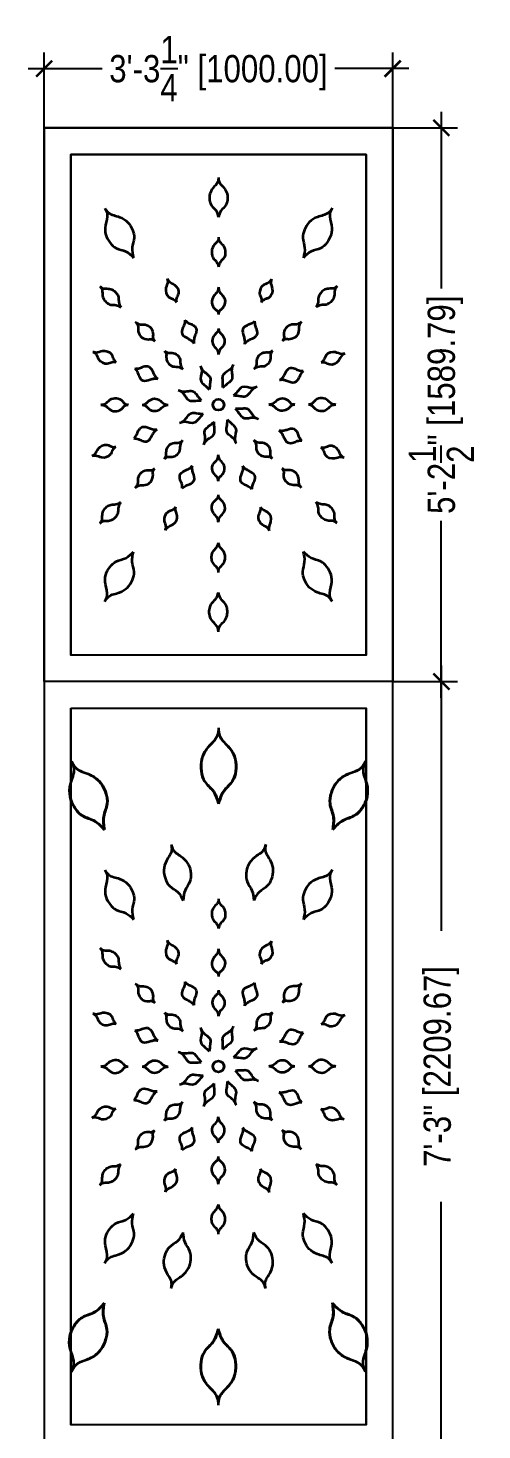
# Model space of a CAD drawing. Header units: inches. Extents: x -109431 to 29005, y -34715 to -1756.
# Drawn here: x -47546.2 to -47495, y -12815.2 to -12656.7 of the extents above; entities that cross this region are included whole.
import ezdxf

# ---------------------------------------------------------------- set-up
doc = ezdxf.new("R2010")
doc.units = ezdxf.units.IN
doc.header["$LTSCALE"] = 0.05
doc.header["$MEASUREMENT"] = 0
doc.header["$PDMODE"] = 3
doc.header["$PDSIZE"] = -4
doc.linetypes.add('ACAD_ISO03W100', pattern=[30, 12, -18])
doc.linetypes.add('DASHED2', pattern=[0.375, 0.25, -0.125])
doc.layers.get('Defpoints').update_dxf_attribs({"linetype": 'DASHED2'})
doc.layers.add('Flooring Layout', color=7, linetype='Continuous')
doc.layers.add('WALL', color=7, linetype='Continuous', lineweight=35)
doc.styles.add('9-128OF1-4', font='ARIALN.TTF', dxfattribs={"height": 3.0792})
doc.dimstyles.new('DIM 1-4', dxfattribs={"dimtxt": 3.0792, "dimasz": 1.82, "dimexe": 1.82, "dimexo": 0, "dimgap": 0.09, "dimtad": 0, "dimzin": 0, "dimdsep": 46, "dimlunit": 4, "dimtxsty": '9-128OF1-4', "dimblk": 'ARCHTICK', "dimcen": 1.8125, "dimdle": 1.82, "dimclrd": 8, "dimclre": 8, "dimadec": 0, "dimazin": 0, "dimtfac": 1, "dimtofl": 0, "dimtmove": 0, "dimatfit": 3, "dimldrblk": 'OPEN90', "dimfxl": 1, "dimtolj": 1, "dimtzin": 0, "dimlwd": -1, "dimarcsym": 0})

# ---------------------------------------------------------------- blocks, each defined once
blk = doc.blocks.new('*U1006')
at = {"layer": 'WALL', "ltscale": 50}
blk.add_circle((0.63, 0.63), 0.629, dxfattribs=at)
blk = doc.blocks.new('*U1007')
at = {"layer": 'WALL', "color": 0, "linetype": 'ByBlock', "lineweight": -2, "transparency": 16777216}
for p, rotation in [((-35051.03, -10742.76), 59.99999999999999), ((-35050.41, -10742.13), 120), ((-35051.49, -10741.04), 240), ((-35052.12, -10741.67), 299.9999999999998), ((-35050.64, -10741.27), 180)]:
    blk.add_blockref('*U1006', p, dxfattribs=dict(at, rotation=rotation))
blk.add_blockref('*U1006', (-35051.89, -10742.53), dxfattribs=at)
blk = doc.blocks.new('*U1000')
at = {"layer": 'WALL', "ltscale": 50}
for points in [[(0, 1.48), (-0.08, 1.11), (-0.35, 0.83), (-0.67, 0.26), (-0.57, -0.44), (-0.11, -1.02), (0, -1.48)], [(0, 1.48), (0.09, 1.11), (0.34, 0.83), (0.67, 0.27), (0.58, -0.44), (0.11, -1.02), (0, -1.48)]]:
    blk.add_spline(points, degree=3, dxfattribs=at)
blk = doc.blocks.new('*U1001')
at = {"layer": 'WALL', "color": 0, "linetype": 'ByBlock', "lineweight": -2, "transparency": 16777216}
blk.add_blockref('*U1000', (-62311.17, -19088.89), dxfattribs=at)
for p, rotation in [((-62316.23, -19090.99), 44.99999999999999), ((-62306.11, -19090.98), 314.9999999999999), ((-62318.32, -19096.05), 89.99999999999997), ((-62304.01, -19096.04), 269.9999999999999), ((-62316.23, -19101.1), 135), ((-62306.11, -19101.1), 225), ((-62311.17, -19103.2), 180)]:
    blk.add_blockref('*U1000', p, dxfattribs=dict(at, rotation=rotation))
blk = doc.blocks.new('*U1002')
at = {"layer": 'WALL', "ltscale": 50}
for points in [[(-0.5, 1.34), (-0.36, 0.82), (-0.44, -0.4), (-0.09, -0.79), (0.5, -1.34)], [(-0.5, 1.34), (-0.26, 0.86), (0.6, -0.01), (0.59, -0.54), (0.5, -1.34)]]:
    blk.add_spline(points, degree=3, dxfattribs=at)
blk = doc.blocks.new('*U1003')
at = {"layer": 'WALL', "color": 0, "linetype": 'ByBlock', "lineweight": -2, "transparency": 16777216}
blk.add_blockref('*U1002', (-72057.61, -22079.44), dxfattribs=at)
for p, rotation in [((-72055.01, -22079.25), 314.9999999999999), ((-72059.32, -22081.42), 45.00000000000001), ((-72053.03, -22080.96), 270), ((-72052.84, -22083.56), 225), ((-72059.13, -22084.03), 90), ((-72057.15, -22085.73), 135), ((-72054.55, -22085.54), 180)]:
    blk.add_blockref('*U1002', p, dxfattribs=dict(at, rotation=rotation))
blk = doc.blocks.new('*U1004')
at = {"layer": 'WALL', "ltscale": 50}
for points in [[(0.58, 1.29), (0.16, 0.99), (-0.27, 0.83), (-0.74, 0.41), (-0.64, -0.43), (-0.54, -0.86), (-0.53, -1.11), (-0.57, -1.29)], [(0.58, 1.29), (0.64, 0.77), (0.81, 0.35), (0.81, -0.28), (0.12, -0.77), (-0.27, -0.98), (-0.46, -1.15), (-0.57, -1.29)]]:
    blk.add_spline(points, degree=3, dxfattribs=at)
blk = doc.blocks.new('*U1005')
at = {"layer": 'WALL', "color": 0, "linetype": 'ByBlock', "lineweight": -2, "transparency": 16777216}
for p, rotation in [((-43305.29, -13262.21), 44.99999999999996), ((-43310.15, -13266.95), 89.99999999999997), ((-43293.78, -13267.16), 315.0000000000001), ((-43310.24, -13273.73), 135), ((-43293.87, -13273.94), 269.9999999999999), ((-43305.51, -13278.59), 180), ((-43298.73, -13278.68), 225.0000000000001)]:
    blk.add_blockref('*U1004', p, dxfattribs=dict(at, rotation=rotation))
blk.add_blockref('*U1004', (-43298.51, -13262.3), dxfattribs=at)
blk = doc.blocks.new('*U1008')
at = {"layer": 'WALL', "ltscale": 50}
for points in [[(0, 1.55), (-0.11, 1.06), (-0.55, 0.53), (-0.74, -0.22), (-0.36, -0.92), (-0.08, -1.2), (0, -1.55)], [(0, 1.55), (0.11, 1.06), (0.55, 0.53), (0.74, -0.22), (0.36, -0.92), (0.08, -1.2), (0, -1.55)]]:
    blk.add_spline(points, degree=3, dxfattribs=at)
blk = doc.blocks.new('*U1009')
at = {"layer": 'WALL', "color": 0, "linetype": 'ByBlock', "lineweight": -2, "transparency": 16777216}
blk.add_blockref('*U1008', (-39404.14, -12064.16), dxfattribs=at)
for p, rotation in [((-39412.43, -12067.6), 45), ((-39395.84, -12067.6), 315), ((-39415.87, -12075.89), 90), ((-39392.41, -12075.89), 270), ((-39412.43, -12084.19), 135), ((-39395.84, -12084.19), 224.9999999999999), ((-39404.14, -12087.63), 180)]:
    blk.add_blockref('*U1008', p, dxfattribs=dict(at, rotation=rotation))
blk = doc.blocks.new('*U1010')
at = {"layer": 'WALL', "ltscale": 50}
for points in [[(-0.54, 1.34), (-0.48, 0.99), (-0.69, 0.28), (-0.35, -0.75), (-0.07, -0.9), (0.34, -1.14), (0.49, -1.34)], [(-0.54, 1.34), (-0.35, 1.04), (0.28, 0.65), (0.72, -0.34), (0.61, -0.64), (0.47, -1.09), (0.49, -1.34)]]:
    blk.add_spline(points, degree=3, dxfattribs=at)
blk = doc.blocks.new('*U1011')
at = {"layer": 'WALL', "color": 0, "linetype": 'ByBlock', "lineweight": -2, "transparency": 16777216}
blk.add_blockref('*U1010', (-35056.51, -10728.98), dxfattribs=at)
for p, rotation in [((-35045.84, -10729.05), 315.0000000000001), ((-35064.11, -10736.47), 45.00000000000003), ((-35038.34, -10736.65), 270), ((-35064.19, -10747.15), 90.00000000000001), ((-35038.41, -10747.33), 225), ((-35056.69, -10754.75), 135), ((-35046.02, -10754.82), 180)]:
    blk.add_blockref('*U1010', p, dxfattribs=dict(at, rotation=rotation))
blk = doc.blocks.new('*U1031')
at = {"layer": 'WALL', "ltscale": 50}
blk.add_circle((0.63, 0.63), 0.629, dxfattribs=at)
blk = doc.blocks.new('*U1032')
at = {"layer": 'WALL', "color": 0, "linetype": 'ByBlock', "lineweight": -2, "transparency": 16777216}
for p, rotation in [((-35051.03, -10742.76), 59.99999999999999), ((-35050.41, -10742.13), 120), ((-35051.49, -10741.04), 240), ((-35052.12, -10741.67), 299.9999999999998), ((-35050.64, -10741.27), 180)]:
    blk.add_blockref('*U1031', p, dxfattribs=dict(at, rotation=rotation))
blk.add_blockref('*U1031', (-35051.89, -10742.53), dxfattribs=at)
blk = doc.blocks.new('*U1037')
at = {"layer": 'WALL', "ltscale": 50}
for points in [[(0, 1.48), (-0.08, 1.11), (-0.35, 0.83), (-0.67, 0.26), (-0.57, -0.44), (-0.11, -1.02), (0, -1.48)], [(0, 1.48), (0.09, 1.11), (0.34, 0.83), (0.67, 0.27), (0.58, -0.44), (0.11, -1.02), (0, -1.48)]]:
    blk.add_spline(points, degree=3, dxfattribs=at)
blk = doc.blocks.new('*U1038')
at = {"layer": 'WALL', "color": 0, "linetype": 'ByBlock', "lineweight": -2, "transparency": 16777216}
blk.add_blockref('*U1037', (-62311.17, -19088.89), dxfattribs=at)
for p, rotation in [((-62316.23, -19090.99), 44.99999999999999), ((-62306.11, -19090.98), 314.9999999999999), ((-62318.32, -19096.05), 89.99999999999997), ((-62304.01, -19096.04), 269.9999999999999), ((-62316.23, -19101.1), 135), ((-62306.11, -19101.1), 225), ((-62311.17, -19103.2), 180)]:
    blk.add_blockref('*U1037', p, dxfattribs=dict(at, rotation=rotation))
blk = doc.blocks.new('*U1027')
at = {"layer": 'WALL', "ltscale": 50}
for points in [[(-0.5, 1.34), (-0.36, 0.82), (-0.44, -0.4), (-0.09, -0.79), (0.5, -1.34)], [(-0.5, 1.34), (-0.26, 0.86), (0.6, -0.01), (0.59, -0.54), (0.5, -1.34)]]:
    blk.add_spline(points, degree=3, dxfattribs=at)
blk = doc.blocks.new('*U1028')
at = {"layer": 'WALL', "color": 0, "linetype": 'ByBlock', "lineweight": -2, "transparency": 16777216}
blk.add_blockref('*U1027', (-72057.61, -22079.44), dxfattribs=at)
for p, rotation in [((-72055.01, -22079.25), 314.9999999999999), ((-72059.32, -22081.42), 45.00000000000001), ((-72053.03, -22080.96), 270), ((-72052.84, -22083.56), 225), ((-72059.13, -22084.03), 90), ((-72057.15, -22085.73), 135), ((-72054.55, -22085.54), 180)]:
    blk.add_blockref('*U1027', p, dxfattribs=dict(at, rotation=rotation))
blk = doc.blocks.new('*U1029')
at = {"layer": 'WALL', "ltscale": 50}
for points in [[(0.58, 1.29), (0.16, 0.99), (-0.27, 0.83), (-0.74, 0.41), (-0.64, -0.43), (-0.54, -0.86), (-0.53, -1.11), (-0.57, -1.29)], [(0.58, 1.29), (0.64, 0.77), (0.81, 0.35), (0.81, -0.28), (0.12, -0.77), (-0.27, -0.98), (-0.46, -1.15), (-0.57, -1.29)]]:
    blk.add_spline(points, degree=3, dxfattribs=at)
blk = doc.blocks.new('*U1030')
at = {"layer": 'WALL', "color": 0, "linetype": 'ByBlock', "lineweight": -2, "transparency": 16777216}
for p, rotation in [((-43305.29, -13262.21), 44.99999999999996), ((-43310.15, -13266.95), 89.99999999999997), ((-43293.78, -13267.16), 315.0000000000001), ((-43310.24, -13273.73), 135), ((-43293.87, -13273.94), 269.9999999999999), ((-43305.51, -13278.59), 180), ((-43298.73, -13278.68), 225.0000000000001)]:
    blk.add_blockref('*U1029', p, dxfattribs=dict(at, rotation=rotation))
blk.add_blockref('*U1029', (-43298.51, -13262.3), dxfattribs=at)
blk = doc.blocks.new('*U1033')
at = {"layer": 'WALL', "ltscale": 50}
for points in [[(0, 1.55), (-0.11, 1.06), (-0.55, 0.53), (-0.74, -0.22), (-0.36, -0.92), (-0.08, -1.2), (0, -1.55)], [(0, 1.55), (0.11, 1.06), (0.55, 0.53), (0.74, -0.22), (0.36, -0.92), (0.08, -1.2), (0, -1.55)]]:
    blk.add_spline(points, degree=3, dxfattribs=at)
blk = doc.blocks.new('*U1034')
at = {"layer": 'WALL', "color": 0, "linetype": 'ByBlock', "lineweight": -2, "transparency": 16777216}
blk.add_blockref('*U1033', (-39404.14, -12064.16), dxfattribs=at)
for p, rotation in [((-39412.43, -12067.6), 45), ((-39395.84, -12067.6), 315), ((-39415.87, -12075.89), 90), ((-39392.41, -12075.89), 270), ((-39412.43, -12084.19), 135), ((-39395.84, -12084.19), 224.9999999999999), ((-39404.14, -12087.63), 180)]:
    blk.add_blockref('*U1033', p, dxfattribs=dict(at, rotation=rotation))
blk = doc.blocks.new('*U1035')
at = {"layer": 'WALL', "ltscale": 50}
for points in [[(-0.54, 1.34), (-0.48, 0.99), (-0.69, 0.28), (-0.35, -0.75), (-0.07, -0.9), (0.34, -1.14), (0.49, -1.34)], [(-0.54, 1.34), (-0.35, 1.04), (0.28, 0.65), (0.72, -0.34), (0.61, -0.64), (0.47, -1.09), (0.49, -1.34)]]:
    blk.add_spline(points, degree=3, dxfattribs=at)
blk = doc.blocks.new('*U1036')
at = {"layer": 'WALL', "color": 0, "linetype": 'ByBlock', "lineweight": -2, "transparency": 16777216}
blk.add_blockref('*U1035', (-35056.51, -10728.98), dxfattribs=at)
for p, rotation in [((-35045.84, -10729.05), 315.0000000000001), ((-35064.11, -10736.47), 45.00000000000003), ((-35038.34, -10736.65), 270), ((-35064.19, -10747.15), 90.00000000000001), ((-35038.41, -10747.33), 225), ((-35056.69, -10754.75), 135), ((-35046.02, -10754.82), 180)]:
    blk.add_blockref('*U1035', p, dxfattribs=dict(at, rotation=rotation))
blk = doc.blocks.new('_ArchTick')
at = {"color": 0, "const_width": 0.15}
blk.add_lwpolyline([(-0.5, -0.5), (0.5, 0.5)], dxfattribs=at)
blk = doc.blocks.new('*D1051')
at = {"layer": 'Defpoints', "color": 0, "ltscale": 50, "transparency": 16777216}
for p in [(-47505.03, -12661.3), (-47544.4, -12670.85), (-47505.03, -12670.85)]:
    blk.add_point(p, dxfattribs=at)
at = {"layer": 'Flooring Layout', "color": 8, "linetype": 'ACAD_ISO03W100', "lineweight": -2, "ltscale": 50, "transparency": 16777216}
for p, q in [((-47544.4, -12670.85), (-47544.4, -12659.48)), ((-47505.03, -12670.85), (-47505.03, -12659.48))]:
    blk.add_line(p, q, dxfattribs=at)
at = {"layer": 'Flooring Layout', "color": 8, "linetype": 'ACAD_ISO03W100', "ltscale": 50, "transparency": 16777216}
for p, q in [((-47546.22, -12661.3), (-47536.94, -12661.3)), ((-47503.21, -12661.3), (-47512.48, -12661.3))]:
    blk.add_line(p, q, dxfattribs=at)
at = {"layer": 'Flooring Layout', "color": 8, "ltscale": 50, "transparency": 16777216, "xscale": 1.82, "yscale": 1.82, "zscale": 1.82, "rotation": 180}
blk.add_blockref('_ArchTick', (-47544.4, -12661.3), dxfattribs=at)
at = {"layer": 'Flooring Layout', "color": 8, "ltscale": 50, "transparency": 16777216, "xscale": 1.82, "yscale": 1.82, "zscale": 1.82}
blk.add_blockref('_ArchTick', (-47505.03, -12661.3), dxfattribs=at)
at = {"layer": 'Flooring Layout', "color": 0, "ltscale": 50, "transparency": 16777216, "insert": (-47524.71, -12661.3), "char_height": 3.0792, "attachment_point": 5, "style": '9-128OF1-4', "bg_fill": 3, "box_fill_scale": 1.25, "bg_fill_color": 256, "bg_fill_true_color": 13158600, "bg_fill_transparency": 0}
blk.add_mtext('\\A1;3\'-3{\\H1x;\\S1/4;}" [1000.00]', dxfattribs=at)
blk = doc.blocks.new('_Open90')
at = {"color": 0, "linetype": 'ByBlock', "lineweight": -2}
for p, q in [((0, 0), (-1, 0)), ((-0.5, 0.5), (0, 0)), ((0, 0), (-0.5, -0.5))]:
    blk.add_line(p, q, dxfattribs=at)
blk = doc.blocks.new('*D1052')
at = {"layer": 'Defpoints', "color": 0, "ltscale": 50, "transparency": 16777216}
for p in [(-47505.03, -12667.99), (-47505.03, -12730.58), (-47499.54, -12730.58)]:
    blk.add_point(p, dxfattribs=at)
at = {"layer": 'Flooring Layout', "color": 8, "linetype": 'ACAD_ISO03W100', "ltscale": 50, "transparency": 16777216}
for p, q in [((-47499.54, -12666.17), (-47499.54, -12687.09)), ((-47499.54, -12732.4), (-47499.54, -12711.48))]:
    blk.add_line(p, q, dxfattribs=at)
at = {"layer": 'Flooring Layout', "color": 8, "linetype": 'ACAD_ISO03W100', "lineweight": -2, "ltscale": 50, "transparency": 16777216}
for p, q in [((-47505.03, -12667.99), (-47497.72, -12667.99)), ((-47505.03, -12730.58), (-47497.72, -12730.58))]:
    blk.add_line(p, q, dxfattribs=at)
at = {"layer": 'Flooring Layout', "color": 8, "ltscale": 50, "transparency": 16777216, "xscale": 1.82, "yscale": 1.82, "zscale": 1.82}
for p, rotation in [((-47499.54, -12667.99), 90), ((-47499.54, -12730.58), 270)]:
    blk.add_blockref('_ArchTick', p, dxfattribs=dict(at, rotation=rotation))
at = {"layer": 'Flooring Layout', "color": 0, "ltscale": 50, "transparency": 16777216, "insert": (-47499.54, -12699.29), "char_height": 3.0792, "attachment_point": 5, "rotation": 90, "style": '9-128OF1-4', "bg_fill": 3, "box_fill_scale": 1.25, "bg_fill_color": 256, "bg_fill_true_color": 13158600, "bg_fill_transparency": 0}
blk.add_mtext('\\A1;5\'-2{\\H1x;\\S1/2;}" [1589.79]', dxfattribs=at)
blk = doc.blocks.new('*D1053')
at = {"layer": 'Defpoints', "color": 0, "ltscale": 50, "transparency": 16777216}
for p in [(-47505.03, -12730.58), (-47505.03, -12817.58), (-47499.54, -12817.58)]:
    blk.add_point(p, dxfattribs=at)
at = {"layer": 'Flooring Layout', "color": 8, "linetype": 'ACAD_ISO03W100', "ltscale": 50, "transparency": 16777216}
for p, q in [((-47499.54, -12728.76), (-47499.54, -12762.82)), ((-47499.54, -12819.4), (-47499.54, -12785.34))]:
    blk.add_line(p, q, dxfattribs=at)
at = {"layer": 'Flooring Layout', "color": 8, "linetype": 'ACAD_ISO03W100', "lineweight": -2, "ltscale": 50, "transparency": 16777216}
for p, q in [((-47505.03, -12730.58), (-47497.72, -12730.58)), ((-47505.03, -12817.58), (-47497.72, -12817.58))]:
    blk.add_line(p, q, dxfattribs=at)
at = {"layer": 'Flooring Layout', "color": 8, "ltscale": 50, "transparency": 16777216, "xscale": 1.82, "yscale": 1.82, "zscale": 1.82}
for p, rotation in [((-47499.54, -12730.58), 90), ((-47499.54, -12817.58), 270)]:
    blk.add_blockref('_ArchTick', p, dxfattribs=dict(at, rotation=rotation))
at = {"layer": 'Flooring Layout', "color": 0, "ltscale": 50, "transparency": 16777216, "insert": (-47499.54, -12774.08), "char_height": 3.0792, "attachment_point": 5, "rotation": 90, "style": '9-128OF1-4', "bg_fill": 3, "box_fill_scale": 1.25, "bg_fill_color": 256, "bg_fill_true_color": 13158600, "bg_fill_transparency": 0}
blk.add_mtext('\\A1;7\'-3" [2209.67]', dxfattribs=at)

msp = doc.modelspace()

# ---------------------------------------------------------------- linework, layer by layer
at = {"layer": 'Flooring Layout', "ltscale": 50}
msp.add_line((-47544.39759, -12667.99344), (-47544.39759, -12914.82344), dxfattribs=at)
for points in [[(-47505.02759, -12667.99344), (-47544.39759, -12667.99344), (-47544.39759, -12914.82344), (-47505.02759, -12914.82344)], [(-47544.39759, -12667.99344), (-47505.02759, -12667.99344), (-47505.02759, -12730.58344), (-47544.39759, -12730.58344)], [(-47541.39759, -12670.99344), (-47508.02759, -12670.99344), (-47508.02759, -12727.58344), (-47541.39759, -12727.58344)], [(-47541.39759, -12733.58344), (-47508.02759, -12733.58344), (-47508.02759, -12814.57844), (-47541.39759, -12814.57844)]]:
    msp.add_lwpolyline(points, close=True, dxfattribs=at)
for points in [[(-47508.02759, -12727.58344), (-47508.02759, -12670.99344), (-47541.39759, -12670.99344), (-47541.39759, -12727.58344)], [(-47541.39759, -12733.58344), (-47541.39759, -12814.57844)], [(-47508.02759, -12814.57844), (-47508.02759, -12733.58344)]]:
    msp.add_lwpolyline(points, dxfattribs=at)
at = {"layer": 'WALL', "ltscale": 50}
for points in [[(-47524.71259, -12673.61917), (-47524.77486, -12674.08102), (-47525.34363, -12674.79901), (-47525.68159, -12675.45768), (-47525.7083, -12676.15937), (-47525.5039, -12676.75446), (-47524.98826, -12677.3495), (-47524.71259, -12678.07284)], [(-47524.71259, -12673.61917), (-47524.64664, -12674.08051), (-47524.07218, -12674.79395), (-47523.72899, -12675.44992), (-47523.6967, -12676.15137), (-47523.89636, -12676.74807), (-47524.40725, -12677.34719), (-47524.71259, -12678.07284)], [(-47537.54723, -12677.0582), (-47537.28972, -12677.68542), (-47537.48406, -12679.00381), (-47537.43072, -12680.07957), (-47536.95394, -12680.9831), (-47536.26351, -12681.58421), (-47535.18096, -12681.95884), (-47534.30743, -12682.66969)], [(-47537.54723, -12677.0582), (-47537.12853, -12677.5915), (-47535.88574, -12678.07253), (-47534.97616, -12678.64938), (-47534.42521, -12679.5097), (-47534.2427, -12680.40676), (-47534.45059, -12681.53328), (-47534.30743, -12682.66969)], [(-47511.87795, -12677.0582), (-47512.29664, -12677.5915), (-47513.53943, -12678.07253), (-47514.44901, -12678.64938), (-47514.99996, -12679.5097), (-47515.18247, -12680.40676), (-47514.97458, -12681.53328), (-47515.11774, -12682.66969)], [(-47511.87795, -12677.0582), (-47512.13545, -12677.68542), (-47511.94112, -12679.00381), (-47511.99445, -12680.07957), (-47512.47123, -12680.9831), (-47513.16167, -12681.58421), (-47514.24421, -12681.95884), (-47515.11774, -12682.66969)], [(-47524.71259, -12680.34061), (-47524.75943, -12680.688), (-47525.18723, -12681.22803), (-47525.44142, -12681.72345), (-47525.46151, -12682.25122), (-47525.30777, -12682.69882), (-47524.91994, -12683.14638), (-47524.71259, -12683.69043)], [(-47524.71259, -12680.34061), (-47524.66298, -12680.68761), (-47524.2309, -12681.22423), (-47523.97278, -12681.71761), (-47523.94849, -12682.24521), (-47524.09866, -12682.69401), (-47524.48293, -12683.14464), (-47524.71259, -12683.69043)], [(-47538.11073, -12685.8903), (-47537.89821, -12686.16906), (-47537.81885, -12686.85342), (-47537.64827, -12687.38348), (-47537.28929, -12687.77088), (-47536.86408, -12687.97867), (-47536.27337, -12688.0209), (-47535.74204, -12688.25899)], [(-47538.11073, -12685.8903), (-47537.83028, -12686.1006), (-47537.14532, -12686.17451), (-47536.61392, -12686.34087), (-47536.22368, -12686.69676), (-47536.01251, -12687.1203), (-47535.96559, -12687.71066), (-47535.74204, -12688.25899)], [(-47511.31445, -12685.8903), (-47511.52696, -12686.16906), (-47511.60632, -12686.85342), (-47511.7769, -12687.38348), (-47512.13588, -12687.77088), (-47512.56109, -12687.97867), (-47513.1518, -12688.0209), (-47513.68313, -12688.25899)], [(-47511.31445, -12685.8903), (-47511.59489, -12686.1006), (-47512.27986, -12686.17451), (-47512.81125, -12686.34087), (-47513.20149, -12686.69676), (-47513.41266, -12687.1203), (-47513.45958, -12687.71066), (-47513.68313, -12688.25899)], [(-47538.11073, -12712.68658), (-47537.83197, -12712.47407), (-47537.14761, -12712.39471), (-47536.61755, -12712.22413), (-47536.23015, -12711.86515), (-47536.02236, -12711.43994), (-47535.98013, -12710.84923), (-47535.74204, -12710.3179)], [(-47538.11073, -12712.68658), (-47537.90043, -12712.40614), (-47537.82652, -12711.72117), (-47537.66016, -12711.18978), (-47537.30427, -12710.79954), (-47536.88073, -12710.58837), (-47536.29037, -12710.54145), (-47535.74204, -12710.3179)], [(-47511.31445, -12712.68658), (-47511.59321, -12712.47407), (-47512.27757, -12712.39471), (-47512.80762, -12712.22413), (-47513.19502, -12711.86515), (-47513.40281, -12711.43994), (-47513.44504, -12710.84923), (-47513.68313, -12710.3179)], [(-47511.31445, -12712.68658), (-47511.52474, -12712.40614), (-47511.59865, -12711.72117), (-47511.76501, -12711.18978), (-47512.1209, -12710.79954), (-47512.54444, -12710.58837), (-47513.1348, -12710.54145), (-47513.68313, -12710.3179)], [(-47537.54723, -12721.51869), (-47537.28972, -12720.89146), (-47537.48406, -12719.57308), (-47537.43072, -12718.49732), (-47536.95394, -12717.59379), (-47536.26351, -12716.99267), (-47535.18096, -12716.61805), (-47534.30743, -12715.9072)], [(-47537.54723, -12721.51869), (-47537.12853, -12720.98538), (-47535.88574, -12720.50436), (-47534.97616, -12719.9275), (-47534.42521, -12719.06719), (-47534.2427, -12718.17012), (-47534.45059, -12717.04361), (-47534.30743, -12715.9072)], [(-47524.71259, -12718.23628), (-47524.76219, -12717.88928), (-47525.19427, -12717.35266), (-47525.45239, -12716.85928), (-47525.47668, -12716.33168), (-47525.32651, -12715.88287), (-47524.94224, -12715.43225), (-47524.71259, -12714.88645)], [(-47524.71259, -12718.23628), (-47524.66574, -12717.88889), (-47524.23795, -12717.34886), (-47523.98375, -12716.85344), (-47523.96366, -12716.32567), (-47524.1174, -12715.87807), (-47524.50524, -12715.43051), (-47524.71259, -12714.88645)], [(-47511.87795, -12721.51869), (-47512.29664, -12720.98538), (-47513.53943, -12720.50436), (-47514.44901, -12719.9275), (-47514.99996, -12719.06719), (-47515.18247, -12718.17012), (-47514.97458, -12717.04361), (-47515.11774, -12715.9072)], [(-47511.87795, -12721.51869), (-47512.13545, -12720.89146), (-47511.94112, -12719.57308), (-47511.99445, -12718.49732), (-47512.47123, -12717.59379), (-47513.16167, -12716.99267), (-47514.24421, -12716.61805), (-47515.11774, -12715.9072)], [(-47524.71259, -12724.95772), (-47524.77854, -12724.49638), (-47525.35299, -12723.78294), (-47525.69618, -12723.12697), (-47525.72847, -12722.42552), (-47525.52881, -12721.82882), (-47525.01792, -12721.2297), (-47524.71259, -12720.50405)], [(-47524.71259, -12724.95772), (-47524.65031, -12724.49587), (-47524.08154, -12723.77788), (-47523.74359, -12723.11921), (-47523.71687, -12722.41752), (-47523.92127, -12721.82243), (-47524.43691, -12721.22739), (-47524.71259, -12720.50405)], [(-47524.71259, -12735.78942), (-47524.84028, -12736.68267), (-47525.95254, -12738.06404), (-47526.61701, -12739.33412), (-47526.67953, -12740.69227), (-47526.29296, -12741.8476), (-47525.30377, -12743.0076), (-47524.71259, -12744.41261)], [(-47524.71259, -12735.78942), (-47524.83317, -12736.68366), (-47525.93442, -12738.07383), (-47526.58876, -12739.34915), (-47526.64048, -12740.70775), (-47526.24473, -12741.85997), (-47525.24635, -12743.01208), (-47524.71259, -12744.41261)], [(-47524.71259, -12735.78942), (-47524.5849, -12736.68267), (-47523.47263, -12738.06404), (-47522.80816, -12739.33412), (-47522.74564, -12740.69227), (-47523.13221, -12741.8476), (-47524.1214, -12743.0076), (-47524.71259, -12744.41261)], [(-47524.71259, -12735.78942), (-47524.592, -12736.68366), (-47523.49076, -12738.07383), (-47522.83641, -12739.34915), (-47522.78469, -12740.70775), (-47523.18044, -12741.85997), (-47524.17882, -12743.01208), (-47524.71259, -12744.41261)], [(-47541.32774, -12739.58172), (-47541.05522, -12740.44192), (-47541.45798, -12742.16908), (-47541.50558, -12743.60168), (-47540.97263, -12744.85246), (-47540.12306, -12745.72565), (-47538.72853, -12746.34159), (-47537.58628, -12747.35094)], [(-47541.32774, -12739.58172), (-47541.04838, -12740.43972), (-47541.4374, -12742.17003), (-47541.47361, -12743.60297), (-47540.93073, -12744.84947), (-47540.07424, -12745.71587), (-47538.67485, -12746.3207), (-47537.58628, -12747.35094)], [(-47541.32774, -12739.58172), (-47540.82513, -12740.33111), (-47539.22366, -12741.09308), (-47538.07392, -12741.94908), (-47537.42831, -12743.14561), (-47537.27533, -12744.35425), (-47537.66325, -12745.82857), (-47537.58628, -12747.35094)], [(-47541.32774, -12739.58172), (-47540.8311, -12740.33509), (-47539.23574, -12741.10977), (-47538.09285, -12741.97489), (-47537.45678, -12743.1765), (-47537.31341, -12744.38633), (-47537.71304, -12745.85752), (-47537.58628, -12747.35094)], [(-47508.09743, -12739.58172), (-47508.60005, -12740.33111), (-47510.20151, -12741.09308), (-47511.35125, -12741.94908), (-47511.99686, -12743.14561), (-47512.14984, -12744.35425), (-47511.76193, -12745.82857), (-47511.83889, -12747.35094)], [(-47508.09743, -12739.58172), (-47508.59407, -12740.33509), (-47510.18943, -12741.10977), (-47511.33232, -12741.97489), (-47511.96839, -12743.1765), (-47512.11176, -12744.38633), (-47511.71213, -12745.85752), (-47511.83889, -12747.35094)], [(-47508.09743, -12739.58172), (-47508.37679, -12740.43972), (-47507.98777, -12742.17003), (-47507.95156, -12743.60297), (-47508.49444, -12744.84947), (-47509.35093, -12745.71587), (-47510.75032, -12746.3207), (-47511.83889, -12747.35094)], [(-47508.09743, -12739.58172), (-47508.36995, -12740.44192), (-47507.96719, -12742.16908), (-47507.91959, -12743.60168), (-47508.45254, -12744.85246), (-47509.30211, -12745.72565), (-47510.69664, -12746.34159), (-47511.83889, -12747.35094)], [(-47530.04953, -12748.9751), (-47529.99845, -12749.6512), (-47530.59068, -12750.84501), (-47530.87238, -12751.8846), (-47530.69814, -12752.89124), (-47530.22726, -12753.67629), (-47529.31346, -12754.36711), (-47528.70235, -12755.3131)], [(-47530.04953, -12748.9751), (-47529.81613, -12749.61169), (-47528.78281, -12750.45322), (-47528.096, -12751.28291), (-47527.83787, -12752.27138), (-47527.94151, -12753.18093), (-47528.48733, -12754.18807), (-47528.70235, -12755.3131)], [(-47519.37564, -12748.9751), (-47519.60905, -12749.61169), (-47520.64236, -12750.45322), (-47521.32917, -12751.28291), (-47521.5873, -12752.27138), (-47521.48367, -12753.18093), (-47520.93784, -12754.18807), (-47520.72283, -12755.3131)], [(-47519.37564, -12748.9751), (-47519.42672, -12749.6512), (-47518.83449, -12750.84501), (-47518.55279, -12751.8846), (-47518.72703, -12752.89124), (-47519.19792, -12753.67629), (-47520.11171, -12754.36711), (-47520.72283, -12755.3131)], [(-47537.54723, -12751.8532), (-47537.28972, -12752.48042), (-47537.48406, -12753.79881), (-47537.43072, -12754.87457), (-47536.95394, -12755.7781), (-47536.26351, -12756.37921), (-47535.18096, -12756.75384), (-47534.30743, -12757.46469)], [(-47537.54723, -12751.8532), (-47537.12853, -12752.3865), (-47535.88574, -12752.86753), (-47534.97616, -12753.44438), (-47534.42521, -12754.3047), (-47534.2427, -12755.20176), (-47534.45059, -12756.32828), (-47534.30743, -12757.46469)], [(-47511.87795, -12751.8532), (-47512.29664, -12752.3865), (-47513.53943, -12752.86753), (-47514.44901, -12753.44438), (-47514.99996, -12754.3047), (-47515.18247, -12755.20176), (-47514.97458, -12756.32828), (-47515.11774, -12757.46469)], [(-47511.87795, -12751.8532), (-47512.13545, -12752.48042), (-47511.94112, -12753.79881), (-47511.99445, -12754.87457), (-47512.47123, -12755.7781), (-47513.16167, -12756.37921), (-47514.24421, -12756.75384), (-47515.11774, -12757.46469)], [(-47524.71259, -12755.13561), (-47524.75943, -12755.483), (-47525.18723, -12756.02303), (-47525.44142, -12756.51845), (-47525.46151, -12757.04622), (-47525.30777, -12757.49382), (-47524.91994, -12757.94138), (-47524.71259, -12758.48543)], [(-47524.71259, -12755.13561), (-47524.66298, -12755.48261), (-47524.2309, -12756.01923), (-47523.97278, -12756.51261), (-47523.94849, -12757.04021), (-47524.09866, -12757.48901), (-47524.48293, -12757.93964), (-47524.71259, -12758.48543)], [(-47538.11073, -12760.6853), (-47537.89821, -12760.96406), (-47537.81885, -12761.64842), (-47537.64827, -12762.17848), (-47537.28929, -12762.56588), (-47536.86408, -12762.77367), (-47536.27337, -12762.8159), (-47535.74204, -12763.05399)], [(-47538.11073, -12760.6853), (-47537.83028, -12760.8956), (-47537.14532, -12760.96951), (-47536.61392, -12761.13587), (-47536.22368, -12761.49176), (-47536.01251, -12761.9153), (-47535.96559, -12762.50566), (-47535.74204, -12763.05399)], [(-47538.11073, -12787.48158), (-47537.83197, -12787.26907), (-47537.14761, -12787.18971), (-47536.61755, -12787.01913), (-47536.23015, -12786.66015), (-47536.02236, -12786.23494), (-47535.98013, -12785.64423), (-47535.74204, -12785.1129)], [(-47538.11073, -12787.48158), (-47537.90043, -12787.20114), (-47537.82652, -12786.51617), (-47537.66016, -12785.98478), (-47537.30427, -12785.59454), (-47536.88073, -12785.38337), (-47536.29037, -12785.33645), (-47535.74204, -12785.1129)], [(-47511.31445, -12787.48158), (-47511.59321, -12787.26907), (-47512.27757, -12787.18971), (-47512.80762, -12787.01913), (-47513.19502, -12786.66015), (-47513.40281, -12786.23494), (-47513.44504, -12785.64423), (-47513.68313, -12785.1129)], [(-47511.31445, -12787.48158), (-47511.52474, -12787.20114), (-47511.59865, -12786.51617), (-47511.76501, -12785.98478), (-47512.1209, -12785.59454), (-47512.54444, -12785.38337), (-47513.1348, -12785.33645), (-47513.68313, -12785.1129)], [(-47537.54723, -12796.31369), (-47537.28972, -12795.68646), (-47537.48406, -12794.36808), (-47537.43072, -12793.29232), (-47536.95394, -12792.38879), (-47536.26351, -12791.78767), (-47535.18096, -12791.41305), (-47534.30743, -12790.7022)], [(-47537.54723, -12796.31369), (-47537.12853, -12795.78038), (-47535.88574, -12795.29936), (-47534.97616, -12794.7225), (-47534.42521, -12793.86219), (-47534.2427, -12792.96512), (-47534.45059, -12791.83861), (-47534.30743, -12790.7022)], [(-47537.54723, -12796.31369), (-47537.28972, -12795.68646), (-47537.48406, -12794.36808), (-47537.43072, -12793.29232), (-47536.95394, -12792.38879), (-47536.26351, -12791.78767), (-47535.18096, -12791.41305), (-47534.30743, -12790.7022)], [(-47537.54723, -12796.31369), (-47537.12853, -12795.78038), (-47535.88574, -12795.29936), (-47534.97616, -12794.7225), (-47534.42521, -12793.86219), (-47534.2427, -12792.96512), (-47534.45059, -12791.83861), (-47534.30743, -12790.7022)], [(-47524.71259, -12793.03128), (-47524.76219, -12792.68428), (-47525.19427, -12792.14766), (-47525.45239, -12791.65428), (-47525.47668, -12791.12668), (-47525.32651, -12790.67787), (-47524.94224, -12790.22725), (-47524.71259, -12789.68145)], [(-47524.71259, -12793.03128), (-47524.66574, -12792.68389), (-47524.23795, -12792.14386), (-47523.98375, -12791.64844), (-47523.96366, -12791.12067), (-47524.1174, -12790.67307), (-47524.50524, -12790.22551), (-47524.71259, -12789.68145)], [(-47511.87795, -12796.31369), (-47512.29664, -12795.78038), (-47513.53943, -12795.29936), (-47514.44901, -12794.7225), (-47514.99996, -12793.86219), (-47515.18247, -12792.96512), (-47514.97458, -12791.83861), (-47515.11774, -12790.7022)], [(-47511.87795, -12796.31369), (-47512.29664, -12795.78038), (-47513.53943, -12795.29936), (-47514.44901, -12794.7225), (-47514.99996, -12793.86219), (-47515.18247, -12792.96512), (-47514.97458, -12791.83861), (-47515.11774, -12790.7022)], [(-47511.87795, -12796.31369), (-47512.13545, -12795.68646), (-47511.94112, -12794.36808), (-47511.99445, -12793.29232), (-47512.47123, -12792.38879), (-47513.16167, -12791.78767), (-47514.24421, -12791.41305), (-47515.11774, -12790.7022)], [(-47511.87795, -12796.31369), (-47512.13545, -12795.68646), (-47511.94112, -12794.36808), (-47511.99445, -12793.29232), (-47512.47123, -12792.38879), (-47513.16167, -12791.78767), (-47514.24421, -12791.41305), (-47515.11774, -12790.7022)], [(-47530.04953, -12799.19179), (-47529.99845, -12798.51569), (-47530.59068, -12797.32188), (-47530.87238, -12796.28229), (-47530.69814, -12795.27565), (-47530.22726, -12794.4906), (-47529.31346, -12793.79978), (-47528.70235, -12792.85379)], [(-47530.04953, -12799.19179), (-47529.81613, -12798.5552), (-47528.78281, -12797.71367), (-47528.096, -12796.88398), (-47527.83787, -12795.89551), (-47527.94151, -12794.98596), (-47528.48733, -12793.97882), (-47528.70235, -12792.85379)], [(-47519.37564, -12799.19179), (-47519.60905, -12798.5552), (-47520.64236, -12797.71367), (-47521.32917, -12796.88398), (-47521.5873, -12795.89551), (-47521.48367, -12794.98596), (-47520.93784, -12793.97882), (-47520.72283, -12792.85379)], [(-47519.37564, -12799.19179), (-47519.42672, -12798.51569), (-47518.83449, -12797.32188), (-47518.55279, -12796.28229), (-47518.72703, -12795.27565), (-47519.19792, -12794.4906), (-47520.11171, -12793.79978), (-47520.72283, -12792.85379)], [(-47541.32774, -12808.58517), (-47541.05522, -12807.72497), (-47541.45798, -12805.99781), (-47541.50558, -12804.5652), (-47540.97263, -12803.31443), (-47540.12306, -12802.44124), (-47538.72853, -12801.8253), (-47537.58628, -12800.81594)], [(-47541.32774, -12808.58517), (-47541.04838, -12807.72716), (-47541.4374, -12805.99686), (-47541.47361, -12804.56392), (-47540.93073, -12803.31742), (-47540.07424, -12802.45101), (-47538.67485, -12801.84619), (-47537.58628, -12800.81594)], [(-47541.32774, -12808.58517), (-47540.8311, -12807.8318), (-47539.23574, -12807.05712), (-47538.09285, -12806.192), (-47537.45678, -12804.99038), (-47537.31341, -12803.78056), (-47537.71304, -12802.30937), (-47537.58628, -12800.81594)], [(-47541.32774, -12808.58517), (-47540.82513, -12807.83578), (-47539.22366, -12807.07381), (-47538.07392, -12806.2178), (-47537.42831, -12805.02128), (-47537.27533, -12803.81264), (-47537.66325, -12802.33831), (-47537.58628, -12800.81594)], [(-47508.09743, -12808.58517), (-47508.60005, -12807.83578), (-47510.20151, -12807.07381), (-47511.35125, -12806.2178), (-47511.99686, -12805.02128), (-47512.14984, -12803.81264), (-47511.76193, -12802.33831), (-47511.83889, -12800.81594)], [(-47508.09743, -12808.58517), (-47508.59407, -12807.8318), (-47510.18943, -12807.05712), (-47511.33232, -12806.192), (-47511.96839, -12804.99038), (-47512.11176, -12803.78056), (-47511.71213, -12802.30937), (-47511.83889, -12800.81594)], [(-47508.09743, -12808.58517), (-47508.36995, -12807.72497), (-47507.96719, -12805.99781), (-47507.91959, -12804.5652), (-47508.45254, -12803.31443), (-47509.30211, -12802.44124), (-47510.69664, -12801.8253), (-47511.83889, -12800.81594)], [(-47508.09743, -12808.58517), (-47508.37679, -12807.72716), (-47507.98777, -12805.99686), (-47507.95156, -12804.56392), (-47508.49444, -12803.31742), (-47509.35093, -12802.45101), (-47510.75032, -12801.84619), (-47511.83889, -12800.81594)], [(-47524.71259, -12812.37747), (-47524.84028, -12811.48421), (-47525.95254, -12810.10285), (-47526.61701, -12808.83277), (-47526.67953, -12807.47462), (-47526.29296, -12806.31929), (-47525.30377, -12805.15928), (-47524.71259, -12803.75428)], [(-47524.71259, -12812.37747), (-47524.83317, -12811.48323), (-47525.93442, -12810.09306), (-47526.58876, -12808.81774), (-47526.64048, -12807.45913), (-47526.24473, -12806.30691), (-47525.24635, -12805.15481), (-47524.71259, -12803.75428)], [(-47524.71259, -12812.37747), (-47524.5849, -12811.48421), (-47523.47263, -12810.10285), (-47522.80816, -12808.83277), (-47522.74564, -12807.47462), (-47523.13221, -12806.31929), (-47524.1214, -12805.15928), (-47524.71259, -12803.75428)], [(-47524.71259, -12812.37747), (-47524.592, -12811.48323), (-47523.49076, -12810.09306), (-47522.83641, -12808.81774), (-47522.78469, -12807.45913), (-47523.18044, -12806.30691), (-47524.17882, -12805.15481), (-47524.71259, -12803.75428)]]:
    msp.add_spline(points, degree=3, dxfattribs=at)

# ---------------------------------------------------------------- block references
at = {"layer": 'WALL'}
for name, p in [('*U1011', (-12473.4481, -1957.38777)), ('*U1009', (-8120.57535, -623.39519)), ('*U1005', (-4222.70294, 571.15681)), ('*U1001', (14786.4566, 6396.75274)), ('*U1003', (24531.36726, 9383.20312)), ('*U1007', (-12473.4481, -1957.38777)), ('*U1036', (-12473.4481, -2032.18277)), ('*U1034', (-8120.57535, -698.19019)), ('*U1030', (-4222.70294, 496.36181)), ('*U1038', (14786.4566, 6321.95774)), ('*U1028', (24531.36726, 9308.40812)), ('*U1032', (-12473.4481, -2032.18277))]:
    msp.add_blockref(name, p, dxfattribs=at)

# ---------------------------------------------------------------- next in the draw order: dimensions: what is measured, and where the dimension line sits
at = {"layer": 'Flooring Layout', "ltscale": 50}
dim = msp.add_linear_dim(base=(-47505.02759, -12661.3008), p1=(-47544.39759, -12670.84935), p2=(-47505.02759, -12670.84935), dimstyle='DIM 1-4', override={"dimfxl": 0.1875, "dimtfill": 1, "dimarcsym": 1}, dxfattribs=at)
dim.commit()
dim.dimension.update_dxf_attribs({"geometry": '*D1051', "text_midpoint": (-47524.71259, -12661.3008)})

# ---------------------------------------------------------------- next in the draw order: dimensions: what is measured, and where the dimension line sits
dim = msp.add_linear_dim(base=(-47499.54175, -12730.58344), p1=(-47505.02759, -12667.99344), p2=(-47505.02759, -12730.58344), angle=90, dimstyle='DIM 1-4', override={"dimfxl": 0.1875, "dimtfill": 1, "dimarcsym": 1}, dxfattribs=at)
dim.commit()
dim.dimension.update_dxf_attribs({"geometry": '*D1052', "text_midpoint": (-47499.54175, -12699.28844)})

# ---------------------------------------------------------------- next in the draw order: dimensions: what is measured, and where the dimension line sits
dim = msp.add_linear_dim(base=(-47499.541753255, -12817.5784441877), p1=(-47505.027586018, -12730.5834441877), p2=(-47505.027586018, -12817.5784441877), angle=90, dimstyle='DIM 1-4', override={"dimtmove": 1, "dimfxl": 0.1875, "dimtfill": 1, "dimarcsym": 1}, dxfattribs=at)
dim.commit()
dim.dimension.update_dxf_attribs({"geometry": '*D1053', "text_midpoint": (-47499.5417532549, -12774.0809441877)})

doc.saveas('drawing.dxf')
